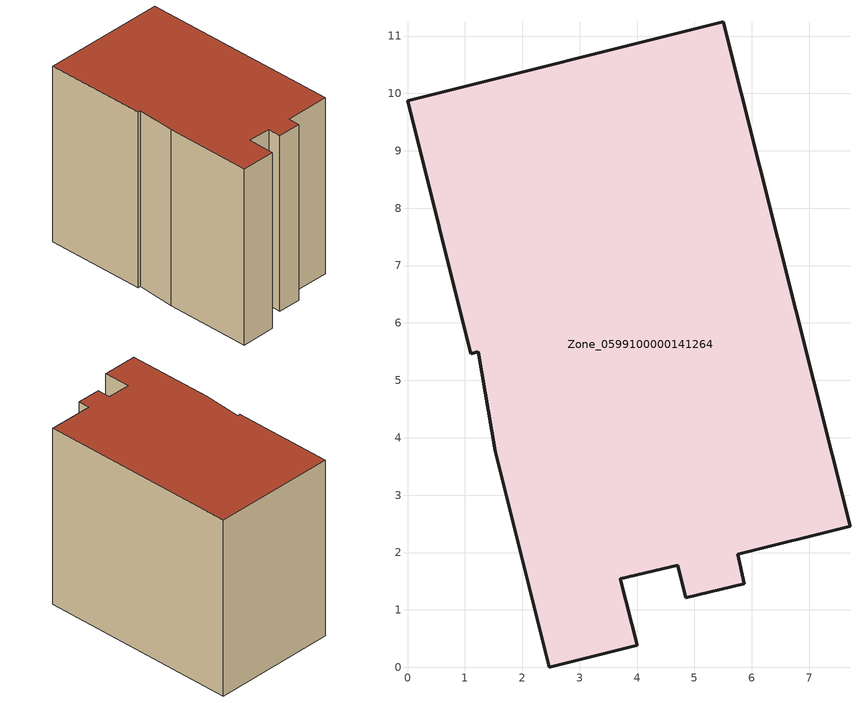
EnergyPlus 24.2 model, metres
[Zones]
Zone_0599100000141264
 floor ground (C_G): 3.71,1.54 4,0.38 2.47,0 1.53,3.76 1.24,5.5 1.1,5.46 0,9.87 5.5,11.25 7.71,2.46 5.75,1.97 5.87,1.46 4.85,1.21 4.71,1.78 z0
 wall outside (C_F): 4,0.38 3.71,1.54 4.71,1.78 4.85,1.21 5.87,1.46 5.75,1.97 7.71,2.46 5.5,11.25 0,9.87 1.1,5.46 1.24,5.5 1.53,3.76 2.47,0 4,0.38 z0:8.15
 roof outside (C_R): 3.71,1.54 4.71,1.78 4.85,1.21 5.87,1.46 5.75,1.97 7.71,2.46 5.5,11.25 0,9.87 1.1,5.46 1.24,5.5 1.53,3.76 2.47,0 4,0.38 z8.15
[BUILDING]
Pand.0599100000141264: North Axis=0; Terrain=City; Loads Convergence Tolerance Value=0.04; Temperature Convergence Tolerance Value=0.4; Solar Distribution=FullExterior; Maximum Number of Warmup Days=25; Minimum Number of Warmup Days=1
[Site:Location]
Rotterdam.The.Hague.AP_ZH_NLD Design_Conditions: Latitude=51.96; Longitude=4.45; Time Zone=1; Elevation=-4.5
[SITE:GROUNDTEMPERATURE:BUILDINGSURFACE]
18, 18, 18, 18, 18, 18, 18, 18, 18, 18, 18, 18
[MATERIAL] Thermal Absorptance=0.9; Solar Absorptance=0.7; Visible Absorptance=0.7
Name | Roughness | Thickness | Conductivity | Density | Specific Heat
G.TC.1975-1991 | MediumSmooth | 0.15 | 0.288461 | 540 | 1210
F.TC.1975-1991 | Rough | 0.3 | 0.230769 | 1920 | 840
R.TC.1975-1991 | MediumRough | 0.2 | 0.153846 | 1500 | 1000
[CONSTRUCTION]
C_G: G.TC.1975-1991
C_F: F.TC.1975-1991
C_R: R.TC.1975-1991
[ZONE]
Zone_0599100000141264: Type=1; Multiplier=1; Ceiling Height=Autocalculate; Volume=Autocalculate; Floor Area=autocalculate; Part of Total Floor Area=Yes
[ZONEINFILTRATION:DESIGNFLOWRATE]
Infil_Zone_0599100000141264: Zone or ZoneList or Space or SpaceList=Zone_0599100000141264; Schedule=AlwaysOn; Design Flow Rate Calculation Method=Flow/Area; Flow Rate per Floor Area=0.003; Constant Term Coefficient=1; Temperature Term Coefficient=0; Velocity Term Coefficient=0; Velocity Squared Term Coefficient=0
[HVACTEMPLATE:ZONE:IDEALLOADSAIRSYSTEM]
Zone_0599100000141264: Maximum Heating Supply Air Temperature=50; Minimum Cooling Supply Air Temperature=13; Maximum Heating Supply Air Humidity Ratio=0.0156; Minimum Cooling Supply Air Humidity Ratio=0.0077; Heating Limit=NoLimit; Cooling Limit=NoLimit; Dehumidification Control Type=ConstantSensibleHeatRatio; Cooling Sensible Heat Ratio=0.7; Dehumidification Setpoint=60; Humidification Control Type=None; Humidification Setpoint=30; Outdoor Air Method=None; Outdoor Air Flow Rate per Person=0.00944; Outdoor Air Flow Rate per Zone Floor Area=0; Outdoor Air Flow Rate per Zone=0; Demand Controlled Ventilation Type=None; Outdoor Air Economizer Type=NoEconomizer; Heat Recovery Type=None; Sensible Heat Recovery Effectiveness=0.7; Latent Heat Recovery Effectiveness=0.65
[ZONECONTROL:THERMOSTAT]
ThermostatControl_Zone_0599100000141264: Zone or ZoneList=Zone_0599100000141264; Control Type Schedule=DualSetpointControlType; Control 1=Thermostat_Zone_0599100000141264; Temperature Difference Between Cutout And Setpoint=0
[THERMOSTATSETPOINT:DUALSETPOINT]
Thermostat_Zone_0599100000141264: Heating Setpoint Temperature Schedule=HeatingSetpoint_Zone_0599100000141264; Cooling Setpoint Temperature Schedule=CoolingSetpoint_Zone_0599100000141264
[SCHEDULE:COMPACT]
HeatingSetpoint_Zone_0599100000141264: Through: 12/31, For: AllDays, Until: 24:00, 21
CoolingSetpoint_Zone_0599100000141264: Through: 12/31, For: AllDays, Until: 24:00, 24
DualSetpointControlType: Through: 12/31, For: AllDays, Until: 24:00, 4
AlwaysOn: Through: 12/31, For: AllDays, Until: 24:00, 1
